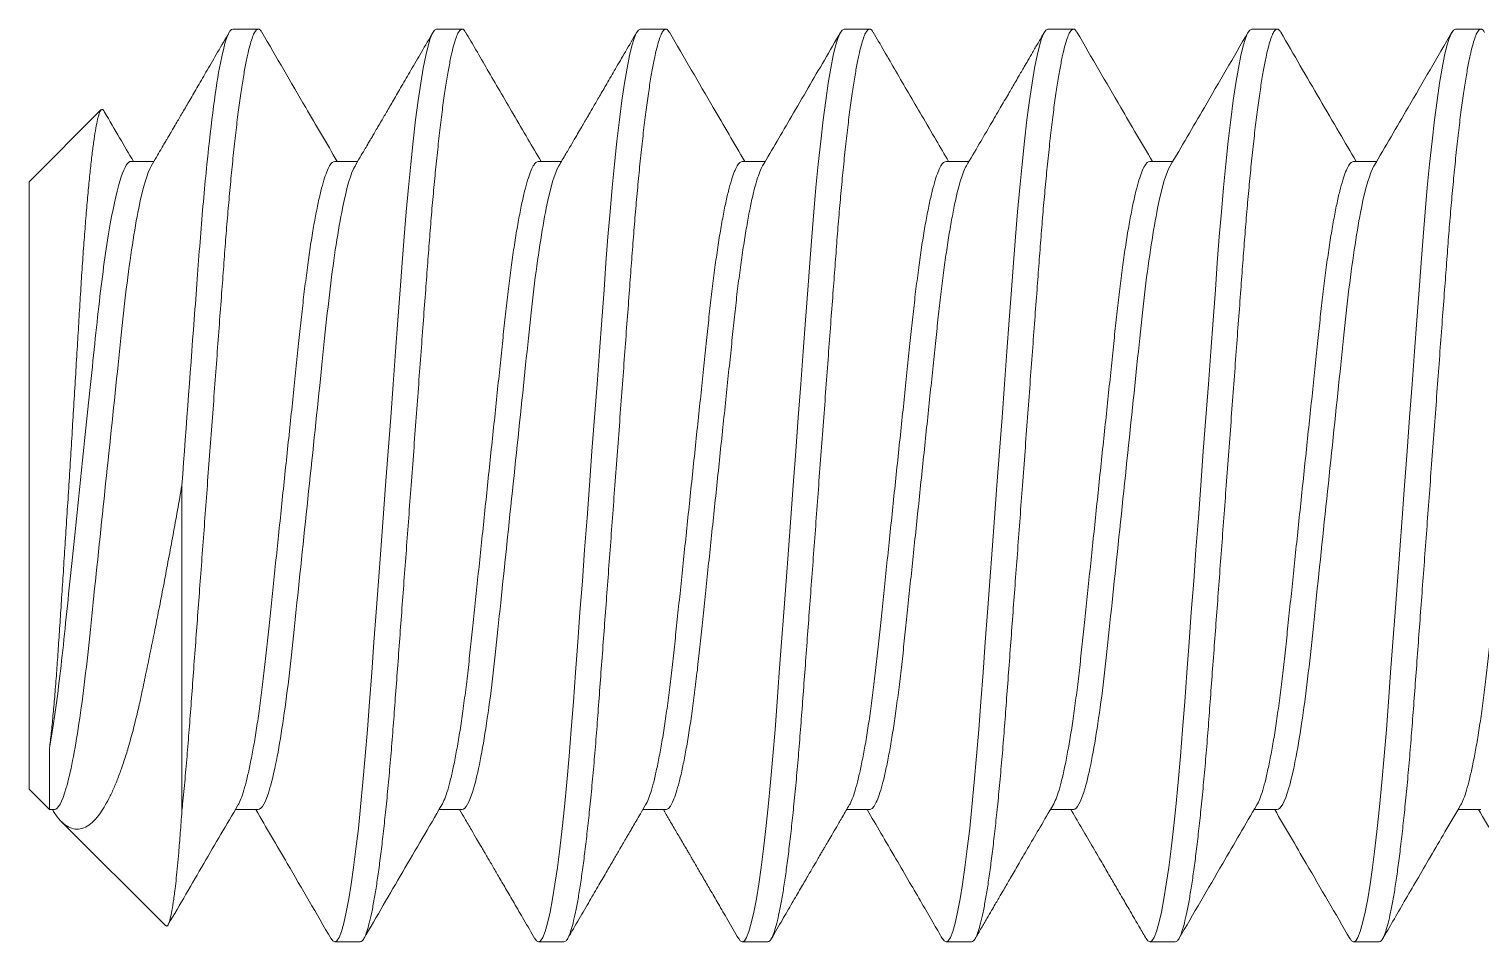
# Model space of a CAD drawing. Header units: inches. Extents: x 1.3 to 19.8, y 1.7 to 13.
# Drawn here: x 13.9335 to 14.1117, y 4.4054 to 4.5174 of the extents above; entities that cross this region are included whole.
import ezdxf

# ---------------------------------------------------------------- set-up
doc = ezdxf.new("R2010")
doc.units = ezdxf.units.IN
doc.header["$MEASUREMENT"] = 0
doc.linetypes.add('SLD-Solid', pattern=[0])
doc.layers.add('Fastener', color=134, linetype='Continuous')

msp = doc.modelspace()

# ---------------------------------------------------------------- linework, layer by layer
at = {"layer": 'Fastener', "linetype": 'SLD-Solid', "lineweight": 15}
for p, q in [((13.95854, 4.51738), (13.96166, 4.51738)), ((13.98354, 4.51738), (13.98666, 4.51738)), ((14.00854, 4.51738), (14.01166, 4.51738)), ((14.03354, 4.51738), (14.03666, 4.51738)), ((14.05854, 4.51738), (14.06166, 4.51738)), ((14.08354, 4.51738), (14.08666, 4.51738)), ((14.10854, 4.51738), (14.11166, 4.51738)), ((13.93354, 4.49863), (13.94236, 4.50745)), ((13.94604, 4.50114), (13.94886, 4.50114)), ((13.97104, 4.50114), (13.97386, 4.50114)), ((13.99604, 4.50114), (13.99886, 4.50114)), ((14.02104, 4.50114), (14.02386, 4.50114)), ((14.04604, 4.50114), (14.04886, 4.50114)), ((14.07104, 4.50114), (14.07386, 4.50114)), ((14.09604, 4.50114), (14.09886, 4.50114)), ((13.93354, 4.49863), (13.93354, 4.42413)), ((13.95229, 4.42142), (13.95229, 4.46138)), ((13.93605, 4.42161), (13.93605, 4.42917)), ((13.93605, 4.42161), (13.93354, 4.42413)), ((13.93666, 4.42161), (13.93605, 4.42161)), ((13.96166, 4.42161), (13.95885, 4.42161)), ((13.98666, 4.42161), (13.98385, 4.42161)), ((14.01166, 4.42161), (14.00884, 4.42161)), ((14.03666, 4.42161), (14.03384, 4.42161)), ((14.06166, 4.42161), (14.05885, 4.42161)), ((14.08666, 4.42161), (14.08385, 4.42161)), ((14.11166, 4.42161), (14.10885, 4.42161)), ((13.95029, 4.40738), (13.93749, 4.42017)), ((13.97416, 4.40538), (13.97104, 4.40538)), ((13.99916, 4.40538), (13.99604, 4.40538)), ((14.02416, 4.40538), (14.02104, 4.40538)), ((14.04916, 4.40538), (14.04604, 4.40538)), ((14.07416, 4.40538), (14.07104, 4.40538)), ((14.09916, 4.40538), (14.09604, 4.40538))]:
    msp.add_line(p, q, dxfattribs=at)
at = {"layer": 'Fastener', "linetype": 'SLD-Solid', "lineweight": 15, "flags": 128}
for points in [[(13.9706, 4.40579), (13.9708, 4.4055), (13.97104, 4.40538), (13.9713, 4.40551), (13.97157, 4.40594), (13.97186, 4.40667), (13.97215, 4.4077), (13.97246, 4.40903), (13.97277, 4.41066), (13.97306, 4.41246), (13.97336, 4.41451), (13.97365, 4.41679), (13.97394, 4.41928), (13.97422, 4.42196), (13.97451, 4.42498), (13.97479, 4.42815), (13.97506, 4.43145), (13.97532, 4.43485), (13.97558, 4.43842), (13.97586, 4.44217), (13.97613, 4.44584), (13.97642, 4.44962), (13.9767, 4.45349), (13.977, 4.45742), (13.97729, 4.46138), (13.9776, 4.46557), (13.97791, 4.46973), (13.97822, 4.47382), (13.97851, 4.47781), (13.9788, 4.48167), (13.97908, 4.48537), (13.97932, 4.48869), (13.97956, 4.49187), (13.97982, 4.49497), (13.98008, 4.49795), (13.98036, 4.50079), (13.98066, 4.50363), (13.98097, 4.50625), (13.98128, 4.50863), (13.98159, 4.51075), (13.9819, 4.51259), (13.98221, 4.51413), (13.98249, 4.51532), (13.98277, 4.51623), (13.98304, 4.51687), (13.9833, 4.51725), (13.98354, 4.51738), (13.98354, 4.51738)], [(13.9956, 4.40579), (13.9958, 4.4055), (13.99604, 4.40538), (13.9963, 4.40551), (13.99657, 4.40594), (13.99686, 4.40667), (13.99715, 4.4077), (13.99746, 4.40903), (13.99777, 4.41066), (13.99806, 4.41246), (13.99836, 4.41451), (13.99865, 4.41679), (13.99894, 4.41928), (13.99922, 4.42196), (13.99951, 4.42498), (13.99979, 4.42815), (14.00006, 4.43145), (14.00032, 4.43485), (14.00058, 4.43842), (14.00086, 4.44217), (14.00113, 4.44584), (14.00142, 4.44962), (14.0017, 4.45349), (14.002, 4.45742), (14.00229, 4.46138), (14.0026, 4.46557), (14.00291, 4.46973), (14.00322, 4.47382), (14.00351, 4.47781), (14.0038, 4.48167), (14.00408, 4.48537), (14.00432, 4.48869), (14.00456, 4.49187), (14.00482, 4.49497), (14.00508, 4.49795), (14.00536, 4.50079), (14.00566, 4.50363), (14.00597, 4.50625), (14.00628, 4.50863), (14.00659, 4.51075), (14.0069, 4.51259), (14.00721, 4.51413), (14.00749, 4.51532), (14.00777, 4.51623), (14.00804, 4.51687), (14.0083, 4.51725), (14.00854, 4.51738), (14.00854, 4.51738)], [(14.0206, 4.40579), (14.0208, 4.4055), (14.02104, 4.40538), (14.0213, 4.40551), (14.02157, 4.40594), (14.02186, 4.40667), (14.02215, 4.4077), (14.02246, 4.40903), (14.02277, 4.41066), (14.02306, 4.41246), (14.02336, 4.41451), (14.02365, 4.41679), (14.02394, 4.41928), (14.02422, 4.42196), (14.02451, 4.42498), (14.02479, 4.42815), (14.02506, 4.43145), (14.02532, 4.43485), (14.02558, 4.43842), (14.02586, 4.44217), (14.02613, 4.44584), (14.02642, 4.44962), (14.0267, 4.45349), (14.027, 4.45742), (14.02729, 4.46138), (14.0276, 4.46557), (14.02791, 4.46973), (14.02822, 4.47382), (14.02851, 4.47781), (14.0288, 4.48167), (14.02908, 4.48537), (14.02932, 4.48869), (14.02956, 4.49187), (14.02982, 4.49497), (14.03008, 4.49795), (14.03036, 4.50079), (14.03066, 4.50363), (14.03097, 4.50625), (14.03128, 4.50863), (14.03159, 4.51075), (14.0319, 4.51259), (14.03221, 4.51413), (14.03249, 4.51532), (14.03277, 4.51623), (14.03304, 4.51687), (14.0333, 4.51725), (14.03354, 4.51738), (14.03354, 4.51738)], [(14.0456, 4.40579), (14.0458, 4.4055), (14.04604, 4.40538), (14.0463, 4.40551), (14.04657, 4.40594), (14.04686, 4.40667), (14.04715, 4.4077), (14.04746, 4.40903), (14.04777, 4.41066), (14.04806, 4.41246), (14.04836, 4.41451), (14.04865, 4.41679), (14.04894, 4.41928), (14.04922, 4.42196), (14.04951, 4.42498), (14.04979, 4.42815), (14.05006, 4.43145), (14.05032, 4.43485), (14.05058, 4.43842), (14.05086, 4.44217), (14.05113, 4.44584), (14.05142, 4.44962), (14.0517, 4.45349), (14.052, 4.45742), (14.05229, 4.46138), (14.0526, 4.46557), (14.05291, 4.46973), (14.05322, 4.47382), (14.05351, 4.47781), (14.0538, 4.48167), (14.05408, 4.48537), (14.05432, 4.48869), (14.05456, 4.49187), (14.05482, 4.49497), (14.05508, 4.49795), (14.05536, 4.50079), (14.05566, 4.50363), (14.05597, 4.50625), (14.05628, 4.50863), (14.05659, 4.51075), (14.0569, 4.51259), (14.05721, 4.51413), (14.05749, 4.51532), (14.05777, 4.51623), (14.05804, 4.51687), (14.0583, 4.51725), (14.05854, 4.51738), (14.05854, 4.51738)], [(14.0706, 4.40579), (14.0708, 4.4055), (14.07104, 4.40538), (14.0713, 4.40551), (14.07157, 4.40594), (14.07186, 4.40667), (14.07215, 4.4077), (14.07246, 4.40903), (14.07277, 4.41066), (14.07306, 4.41246), (14.07336, 4.41451), (14.07365, 4.41679), (14.07394, 4.41928), (14.07422, 4.42196), (14.07451, 4.42498), (14.07479, 4.42815), (14.07506, 4.43145), (14.07532, 4.43485), (14.07558, 4.43842), (14.07586, 4.44217), (14.07613, 4.44584), (14.07642, 4.44962), (14.0767, 4.45349), (14.077, 4.45742), (14.07729, 4.46138), (14.0776, 4.46557), (14.07791, 4.46973), (14.07822, 4.47382), (14.07851, 4.47781), (14.0788, 4.48167), (14.07908, 4.48537), (14.07932, 4.48869), (14.07956, 4.49187), (14.07982, 4.49497), (14.08008, 4.49795), (14.08036, 4.50079), (14.08066, 4.50363), (14.08097, 4.50625), (14.08128, 4.50863), (14.08159, 4.51075), (14.0819, 4.51259), (14.08221, 4.51413), (14.08249, 4.51532), (14.08277, 4.51623), (14.08304, 4.51687), (14.0833, 4.51725), (14.08354, 4.51738), (14.08354, 4.51738)], [(14.0956, 4.40579), (14.0958, 4.4055), (14.09604, 4.40538), (14.0963, 4.40551), (14.09657, 4.40594), (14.09686, 4.40667), (14.09715, 4.4077), (14.09746, 4.40903), (14.09777, 4.41066), (14.09806, 4.41246), (14.09836, 4.41451), (14.09865, 4.41679), (14.09894, 4.41928), (14.09922, 4.42196), (14.09951, 4.42498), (14.09979, 4.42815), (14.10006, 4.43145), (14.10032, 4.43485), (14.10058, 4.43842), (14.10086, 4.44217), (14.10113, 4.44584), (14.10142, 4.44962), (14.1017, 4.45349), (14.102, 4.45742), (14.10229, 4.46138), (14.1026, 4.46557), (14.10291, 4.46973), (14.10322, 4.47382), (14.10351, 4.47781), (14.1038, 4.48167), (14.10408, 4.48537), (14.10432, 4.48869), (14.10456, 4.49187), (14.10482, 4.49497), (14.10508, 4.49795), (14.10536, 4.50079), (14.10566, 4.50363), (14.10597, 4.50625), (14.10628, 4.50863), (14.10659, 4.51075), (14.1069, 4.51259), (14.10721, 4.51413), (14.10749, 4.51532), (14.10777, 4.51623), (14.10804, 4.51687), (14.1083, 4.51725), (14.10854, 4.51738), (14.10854, 4.51738)]]:
    msp.add_lwpolyline(points, dxfattribs=at)
at = {"layer": 'Fastener', "linetype": 'SLD-Solid', "lineweight": 15}
for points, knots in [([(13.95229, 4.42142), (13.95231, 4.4216), (13.95243, 4.42274), (13.95264, 4.42493), (13.95292, 4.42811), (13.95319, 4.43141), (13.95344, 4.43484), (13.95371, 4.43842), (13.95398, 4.4421), (13.95426, 4.44584), (13.95454, 4.44962), (13.95483, 4.45349), (13.95512, 4.45742), (13.95542, 4.46146), (13.95573, 4.46557), (13.95604, 4.46973), (13.95634, 4.47382), (13.95664, 4.47781), (13.95692, 4.48167), (13.9572, 4.4853), (13.95745, 4.48871), (13.95769, 4.49191), (13.95794, 4.49501), (13.95821, 4.49799), (13.95849, 4.50089), (13.95879, 4.50367), (13.95909, 4.50629), (13.9594, 4.50867), (13.95972, 4.51079), (13.96003, 4.51263), (13.96033, 4.51415), (13.96062, 4.51536), (13.9609, 4.51627), (13.96116, 4.51691), (13.96142, 4.51729), (13.96167, 4.51741), (13.96189, 4.51732), (13.96204, 4.51706), (13.9621, 4.51696)], [0, 0, 0, 0, 0.005512, 0.035036, 0.06419, 0.092905, 0.121218, 0.149866, 0.178961, 0.206744, 0.234803, 0.263073, 0.291486, 0.31997, 0.350178, 0.380301, 0.410254, 0.439956, 0.46933, 0.498304, 0.525197, 0.551921, 0.579059, 0.606581, 0.634427, 0.664247, 0.694283, 0.724452, 0.754671, 0.784853, 0.814914, 0.84307, 0.870978, 0.898573, 0.925798, 0.952597, 0.981033, 1, 1, 1, 1]), ([(13.95229, 4.46138), (13.95285, 4.46888), (13.9534, 4.47636), (13.95415, 4.48634), (13.95437, 4.48941), (13.95484, 4.49533), (13.9551, 4.49817), (13.95589, 4.50603), (13.95646, 4.51034), (13.95756, 4.51601), (13.95809, 4.51738), (13.95854, 4.51738)], [0, 0, 0, 0, 0.25, 0.25, 0.375, 0.375, 0.5, 0.5, 0.75, 0.75, 1, 1, 1, 1]), ([(13.97416, 4.40538), (13.97425, 4.4054), (13.97442, 4.40546), (13.9747, 4.4059), (13.97498, 4.40662), (13.97528, 4.40765), (13.97558, 4.40898), (13.97589, 4.41058), (13.97619, 4.41242), (13.97648, 4.41447), (13.97677, 4.41675), (13.97706, 4.41924), (13.97735, 4.42197), (13.97764, 4.42493), (13.97792, 4.42811), (13.97819, 4.43141), (13.97844, 4.43484), (13.97871, 4.43842), (13.97898, 4.4421), (13.97926, 4.44584), (13.97954, 4.44962), (13.97983, 4.45349), (13.98012, 4.45742), (13.98042, 4.46146), (13.98073, 4.46557), (13.98104, 4.46973), (13.98134, 4.47382), (13.98164, 4.47781), (13.98192, 4.48167), (13.9822, 4.4853), (13.98245, 4.48871), (13.98269, 4.49191), (13.98294, 4.49501), (13.98321, 4.49799), (13.98349, 4.50089), (13.98379, 4.50367), (13.98409, 4.50629), (13.9844, 4.50867), (13.98472, 4.51079), (13.98503, 4.51263), (13.98533, 4.51415), (13.98562, 4.51536), (13.9859, 4.51627), (13.98616, 4.51691), (13.98642, 4.51729), (13.98667, 4.51741), (13.98689, 4.51732), (13.98704, 4.51706), (13.9871, 4.51696)], [0, 0, 0, 0, 0.021665, 0.043691, 0.06603, 0.088627, 0.111423, 0.134358, 0.156052, 0.177758, 0.199421, 0.220986, 0.242402, 0.264895, 0.287106, 0.308983, 0.330554, 0.352379, 0.374546, 0.395712, 0.41709, 0.438628, 0.460274, 0.481975, 0.50499, 0.527939, 0.550759, 0.573388, 0.595767, 0.617841, 0.63833, 0.65869, 0.679366, 0.700333, 0.721549, 0.744267, 0.76715, 0.790135, 0.813158, 0.836153, 0.859054, 0.880506, 0.901768, 0.922792, 0.943533, 0.96395, 0.985615, 1, 1, 1, 1]), ([(13.99916, 4.40538), (13.99925, 4.4054), (13.99942, 4.40546), (13.9997, 4.4059), (13.99998, 4.40662), (14.00028, 4.40765), (14.00058, 4.40898), (14.00089, 4.41058), (14.00119, 4.41242), (14.00148, 4.41447), (14.00177, 4.41675), (14.00206, 4.41924), (14.00235, 4.42197), (14.00264, 4.42493), (14.00292, 4.42811), (14.00319, 4.43141), (14.00344, 4.43484), (14.00371, 4.43842), (14.00398, 4.4421), (14.00426, 4.44584), (14.00454, 4.44962), (14.00483, 4.45349), (14.00512, 4.45742), (14.00542, 4.46146), (14.00573, 4.46557), (14.00604, 4.46973), (14.00634, 4.47382), (14.00664, 4.47781), (14.00692, 4.48167), (14.0072, 4.4853), (14.00745, 4.48871), (14.00769, 4.49191), (14.00794, 4.49501), (14.00821, 4.49799), (14.00849, 4.50089), (14.00879, 4.50367), (14.00909, 4.50629), (14.0094, 4.50867), (14.00972, 4.51079), (14.01003, 4.51263), (14.01033, 4.51415), (14.01062, 4.51536), (14.0109, 4.51627), (14.01116, 4.51691), (14.01142, 4.51729), (14.01167, 4.51741), (14.01189, 4.51732), (14.01204, 4.51706), (14.0121, 4.51696)], [0, 0, 0, 0, 0.021664, 0.04369, 0.066027, 0.088623, 0.111419, 0.134353, 0.156046, 0.177751, 0.199413, 0.220977, 0.242392, 0.264884, 0.287094, 0.308971, 0.330541, 0.352365, 0.374531, 0.395697, 0.417073, 0.43861, 0.460256, 0.481956, 0.50497, 0.527919, 0.550738, 0.573366, 0.595744, 0.617817, 0.638305, 0.658664, 0.679339, 0.700306, 0.72152, 0.744238, 0.76712, 0.790104, 0.813126, 0.83612, 0.859021, 0.880472, 0.901733, 0.922756, 0.943496, 0.963912, 0.985576, 1, 1, 1, 1]), ([(14.02416, 4.40538), (14.02425, 4.4054), (14.02442, 4.40546), (14.0247, 4.4059), (14.02498, 4.40662), (14.02528, 4.40765), (14.02558, 4.40898), (14.02589, 4.41058), (14.02619, 4.41242), (14.02648, 4.41447), (14.02677, 4.41675), (14.02706, 4.41924), (14.02735, 4.42197), (14.02764, 4.42493), (14.02792, 4.42811), (14.02819, 4.43141), (14.02844, 4.43484), (14.02871, 4.43842), (14.02898, 4.4421), (14.02926, 4.44584), (14.02954, 4.44962), (14.02983, 4.45349), (14.03012, 4.45742), (14.03042, 4.46146), (14.03073, 4.46557), (14.03104, 4.46973), (14.03134, 4.47382), (14.03164, 4.47781), (14.03192, 4.48167), (14.0322, 4.4853), (14.03245, 4.48871), (14.03269, 4.49191), (14.03294, 4.49501), (14.03321, 4.49799), (14.03349, 4.50089), (14.03379, 4.50367), (14.03409, 4.50629), (14.0344, 4.50867), (14.03472, 4.51079), (14.03503, 4.51263), (14.03533, 4.51415), (14.03562, 4.51536), (14.0359, 4.51627), (14.03616, 4.51691), (14.03642, 4.51729), (14.03667, 4.51741), (14.03689, 4.51732), (14.03704, 4.51706), (14.0371, 4.51695)], [0, 0, 0, 0, 0.021663, 0.043687, 0.066023, 0.088618, 0.111412, 0.134344, 0.156036, 0.17774, 0.1994, 0.220963, 0.242377, 0.264867, 0.287076, 0.308951, 0.33052, 0.352343, 0.374507, 0.395672, 0.417047, 0.438583, 0.460227, 0.481926, 0.504938, 0.527885, 0.550703, 0.57333, 0.595706, 0.617778, 0.638265, 0.658623, 0.679296, 0.700262, 0.721475, 0.744191, 0.767072, 0.790055, 0.813075, 0.836067, 0.858967, 0.880416, 0.901676, 0.922697, 0.943436, 0.963851, 0.985514, 1, 1, 1, 1]), ([(14.04916, 4.40538), (14.04925, 4.4054), (14.04942, 4.40546), (14.0497, 4.4059), (14.04998, 4.40662), (14.05028, 4.40765), (14.05058, 4.40898), (14.05089, 4.41058), (14.05119, 4.41242), (14.05148, 4.41447), (14.05177, 4.41675), (14.05206, 4.41924), (14.05235, 4.42197), (14.05264, 4.42493), (14.05292, 4.42811), (14.05319, 4.43141), (14.05344, 4.43484), (14.05371, 4.43842), (14.05398, 4.4421), (14.05426, 4.44584), (14.05454, 4.44962), (14.05483, 4.45349), (14.05512, 4.45742), (14.05542, 4.46146), (14.05573, 4.46557), (14.05604, 4.46973), (14.05634, 4.47382), (14.05664, 4.47781), (14.05692, 4.48167), (14.0572, 4.4853), (14.05745, 4.48871), (14.05769, 4.49191), (14.05794, 4.49501), (14.05821, 4.49799), (14.05849, 4.50089), (14.05879, 4.50367), (14.05909, 4.50629), (14.0594, 4.50867), (14.05972, 4.51079), (14.06003, 4.51263), (14.06033, 4.51415), (14.06062, 4.51536), (14.0609, 4.51627), (14.06116, 4.51691), (14.06142, 4.51729), (14.06167, 4.51741), (14.06189, 4.51732), (14.06204, 4.51706), (14.0621, 4.51695)], [0, 0, 0, 0, 0.0216622, 0.0436858, 0.0660217, 0.0886155, 0.1114092, 0.1343411, 0.1560326, 0.1777356, 0.1993956, 0.2209583, 0.2423712, 0.2648613, 0.2870698, 0.3089442, 0.3305122, 0.3523351, 0.3744988, 0.3956628, 0.4170373, 0.4385726, 0.4602164, 0.4819148, 0.5049266, 0.5278731, 0.5506904, 0.5733164, 0.5956925, 0.6177639, 0.6382504, 0.6586077, 0.6792808, 0.7002456, 0.7214582, 0.7441736, 0.767054, 0.7900364, 0.8130562, 0.8360479, 0.8589468, 0.8803957, 0.9016549, 0.9226761, 0.9434146, 0.9638292, 0.9854913, 1, 1, 1, 1]), ([(14.07416, 4.40538), (14.07425, 4.4054), (14.07442, 4.40546), (14.0747, 4.4059), (14.07498, 4.40662), (14.07528, 4.40765), (14.07558, 4.40898), (14.07589, 4.41058), (14.07619, 4.41242), (14.07648, 4.41447), (14.07677, 4.41675), (14.07706, 4.41924), (14.07735, 4.42197), (14.07764, 4.42493), (14.07792, 4.42811), (14.07819, 4.43141), (14.07844, 4.43484), (14.07871, 4.43842), (14.07898, 4.4421), (14.07926, 4.44584), (14.07954, 4.44962), (14.07983, 4.45349), (14.08012, 4.45742), (14.08042, 4.46146), (14.08073, 4.46557), (14.08104, 4.46973), (14.08134, 4.47382), (14.08164, 4.47781), (14.08192, 4.48167), (14.0822, 4.4853), (14.08245, 4.48871), (14.08269, 4.49191), (14.08294, 4.49501), (14.08321, 4.49799), (14.08349, 4.50089), (14.08379, 4.50367), (14.08409, 4.50629), (14.0844, 4.50867), (14.08472, 4.51079), (14.08503, 4.51263), (14.08533, 4.51415), (14.08562, 4.51536), (14.0859, 4.51627), (14.08616, 4.51691), (14.08642, 4.51729), (14.08667, 4.51741), (14.08689, 4.51732), (14.08704, 4.51706), (14.0871, 4.51696)], [0, 0, 0, 0, 0.021672, 0.043705, 0.066051, 0.088655, 0.111459, 0.134401, 0.156102, 0.177815, 0.199485, 0.221057, 0.24248, 0.26498, 0.287198, 0.309083, 0.33066, 0.352493, 0.374667, 0.39584, 0.417224, 0.438769, 0.460423, 0.482131, 0.505153, 0.52811, 0.550937, 0.573573, 0.595959, 0.618041, 0.638536, 0.658903, 0.679585, 0.700559, 0.721781, 0.744507, 0.767398, 0.79039, 0.81342, 0.836422, 0.859332, 0.88079, 0.902059, 0.923089, 0.943837, 0.964261, 0.985933, 1, 1, 1, 1]), ([(14.09916, 4.40538), (14.09925, 4.4054), (14.09942, 4.40546), (14.0997, 4.4059), (14.09998, 4.40662), (14.10028, 4.40765), (14.10058, 4.40898), (14.10089, 4.41058), (14.10119, 4.41242), (14.10148, 4.41447), (14.10177, 4.41675), (14.10206, 4.41924), (14.10235, 4.42197), (14.10264, 4.42493), (14.10292, 4.42811), (14.10319, 4.43141), (14.10344, 4.43484), (14.10371, 4.43842), (14.10398, 4.4421), (14.10426, 4.44584), (14.10454, 4.44962), (14.10483, 4.45349), (14.10512, 4.45742), (14.10542, 4.46146), (14.10573, 4.46557), (14.10604, 4.46973), (14.10634, 4.47382), (14.10664, 4.47781), (14.10692, 4.48167), (14.1072, 4.4853), (14.10745, 4.48871), (14.10769, 4.49191), (14.10794, 4.49501), (14.10821, 4.49799), (14.10849, 4.50089), (14.10879, 4.50367), (14.10909, 4.50629), (14.1094, 4.50867), (14.10972, 4.51079), (14.11003, 4.51263), (14.11033, 4.51415), (14.11062, 4.51536), (14.1109, 4.51627), (14.11116, 4.51691), (14.11142, 4.51729), (14.11167, 4.51741), (14.11189, 4.51732), (14.11204, 4.51706), (14.1121, 4.51695)], [0, 0, 0, 0, 0.021663, 0.043687, 0.066023, 0.088617, 0.111412, 0.134344, 0.156036, 0.177739, 0.1994, 0.220963, 0.242376, 0.264867, 0.287076, 0.308951, 0.330519, 0.352343, 0.374507, 0.395671, 0.417046, 0.438582, 0.460226, 0.481925, 0.504937, 0.527884, 0.550702, 0.573329, 0.595705, 0.617777, 0.638264, 0.658622, 0.679295, 0.700261, 0.721474, 0.74419, 0.76707, 0.790053, 0.813074, 0.836066, 0.858965, 0.880415, 0.901674, 0.922696, 0.943435, 0.96385, 0.985513, 1, 1, 1, 1]), ([(13.94853, 4.50057), (13.94874, 4.50094), (13.94913, 4.5016), (13.94965, 4.50249), (13.95005, 4.50318), (13.95035, 4.50369), (13.95061, 4.50413), (13.9509, 4.50462), (13.95126, 4.50524), (13.95177, 4.50611), (13.95244, 4.50726), (13.9533, 4.50873), (13.9543, 4.51045), (13.95544, 4.51241), (13.95672, 4.51462), (13.95763, 4.51617), (13.9581, 4.51699)], [0, 0, 0, 0, 0.066473, 0.120704, 0.162677, 0.192378, 0.214515, 0.24394, 0.281743, 0.327929, 0.40256, 0.492117, 0.596618, 0.716083, 0.850534, 1, 1, 1, 1]), ([(13.9621, 4.51699), (13.96389, 4.51391), (13.96697, 4.50862), (13.97006, 4.50334), (13.97135, 4.50114)], [0, 0, 0, 0, 0.582178, 1, 1, 1, 1]), ([(13.97353, 4.50057), (13.97374, 4.50094), (13.97413, 4.5016), (13.97465, 4.50249), (13.97505, 4.50317), (13.97535, 4.50369), (13.97561, 4.50413), (13.9759, 4.50462), (13.97626, 4.50524), (13.97677, 4.50611), (13.97744, 4.50726), (13.97829, 4.50873), (13.97929, 4.51044), (13.98044, 4.51241), (13.98172, 4.51461), (13.98263, 4.51617), (13.9831, 4.51699)], [0, 0, 0, 0, 0.066419, 0.120613, 0.162564, 0.192262, 0.214408, 0.243843, 0.281656, 0.327852, 0.402497, 0.492069, 0.596584, 0.716061, 0.850524, 1, 1, 1, 1]), ([(13.9871, 4.51699), (13.98752, 4.51627), (13.98841, 4.51475), (13.9898, 4.51235), (13.99133, 4.50973), (13.99299, 4.50688), (13.99468, 4.50399), (13.99581, 4.50205), (13.99635, 4.50114)], [0, 0, 0, 0, 0.1364762, 0.287464, 0.4529202, 0.6327932, 0.8270283, 1, 1, 1, 1]), ([(13.99853, 4.50058), (13.99882, 4.50107), (13.99935, 4.50198), (14.00009, 4.50323), (14.00068, 4.50425), (14.00114, 4.50504), (14.00147, 4.5056), (14.00171, 4.50602), (14.00195, 4.50643), (14.00232, 4.50705), (14.00285, 4.50797), (14.00358, 4.50922), (14.00447, 4.51075), (14.00553, 4.51258), (14.00676, 4.51469), (14.00764, 4.51619), (14.0081, 4.51699)], [0, 0, 0, 0, 0.090507, 0.166868, 0.229061, 0.277066, 0.31087, 0.331055, 0.353774, 0.386293, 0.444906, 0.520961, 0.614476, 0.72547, 0.853968, 1, 1, 1, 1]), ([(14.0121, 4.51699), (14.01389, 4.51391), (14.01697, 4.50862), (14.02006, 4.50334), (14.02135, 4.50114)], [0, 0, 0, 0, 0.582332, 1, 1, 1, 1]), ([(14.02353, 4.50058), (14.02471, 4.5026), (14.02658, 4.50579), (14.02977, 4.51126), (14.03178, 4.51471), (14.0331, 4.51699)], [0, 0, 0, 0, 0.3697537, 0.5844772, 1, 1, 1, 1]), ([(14.0371, 4.51699), (14.03755, 4.51622), (14.03848, 4.51462), (14.03992, 4.51214), (14.04146, 4.50949), (14.04311, 4.50667), (14.04475, 4.50387), (14.04584, 4.502), (14.04635, 4.50114)], [0, 0, 0, 0, 0.145435, 0.301784, 0.469011, 0.647072, 0.835922, 1, 1, 1, 1]), ([(14.04853, 4.50058), (14.04906, 4.50148), (14.05005, 4.50317), (14.05144, 4.50555), (14.05263, 4.50759), (14.05362, 4.50929), (14.05437, 4.51057), (14.0549, 4.51148), (14.05528, 4.51214), (14.05567, 4.5128), (14.05612, 4.51359), (14.05669, 4.51456), (14.05736, 4.51571), (14.05784, 4.51654), (14.0581, 4.51699)], [0, 0, 0, 0, 0.16532, 0.310169, 0.434496, 0.538252, 0.621396, 0.668147, 0.704366, 0.741381, 0.789447, 0.848567, 0.918749, 1, 1, 1, 1]), ([(14.0621, 4.51699), (14.06389, 4.51391), (14.06697, 4.50863), (14.07005, 4.50335), (14.07135, 4.50114)], [0, 0, 0, 0, 0.581692, 1, 1, 1, 1]), ([(14.07353, 4.50058), (14.07493, 4.50297), (14.07813, 4.50844), (14.08131, 4.51391), (14.0831, 4.51699)], [0, 0, 0, 0, 0.437786, 1, 1, 1, 1]), ([(14.0871, 4.517), (14.0879, 4.51563), (14.08949, 4.51288), (14.09188, 4.50878), (14.09417, 4.50486), (14.09566, 4.50231), (14.09635, 4.50114)], [0, 0, 0, 0, 0.25937, 0.518365, 0.777009, 1, 1, 1, 1]), ([(14.09853, 4.50057), (14.09993, 4.50297), (14.10313, 4.50844), (14.10631, 4.51391), (14.1081, 4.51699)], [0, 0, 0, 0, 0.437735, 1, 1, 1, 1]), ([(13.93605, 4.42917), (13.93612, 4.42977), (13.93627, 4.43098), (13.93648, 4.4331), (13.93669, 4.43543), (13.93689, 4.43796), (13.93708, 4.44064), (13.93727, 4.44347), (13.93746, 4.44645), (13.93767, 4.44959), (13.93788, 4.45285), (13.9381, 4.45623), (13.93832, 4.4597), (13.93854, 4.46322), (13.93876, 4.46674), (13.93897, 4.47026), (13.93919, 4.47377), (13.93939, 4.47721), (13.93959, 4.48052), (13.93978, 4.48371), (13.93997, 4.4868), (13.94017, 4.48977), (13.94038, 4.49257), (13.94059, 4.4952), (13.94081, 4.49763), (13.94103, 4.49985), (13.94125, 4.50181), (13.94146, 4.50352), (13.94168, 4.50495), (13.94189, 4.50608), (13.9421, 4.50689), (13.94229, 4.5074), (13.94248, 4.50756), (13.94263, 4.50752), (13.94271, 4.50733), (13.94273, 4.50729)], [0, 0, 0, 0, 0.028588, 0.057177, 0.086596, 0.116014, 0.144597, 0.173183, 0.202523, 0.231862, 0.261804, 0.291745, 0.322524, 0.353303, 0.383796, 0.414288, 0.445666, 0.477044, 0.507536, 0.538029, 0.569354, 0.60068, 0.632185, 0.66369, 0.696057, 0.728425, 0.760822, 0.793219, 0.826557, 0.859895, 0.892292, 0.924689, 0.957999, 0.991312, 1, 1, 1, 1]), ([(13.94274, 4.5073), (13.94277, 4.50726), (13.9434, 4.50617), (13.9446, 4.50411), (13.94578, 4.5021), (13.94635, 4.50114)], [0, 0, 0, 0, 0.019031, 0.532053, 1, 1, 1, 1]), ([(13.93605, 4.42917), (13.9365, 4.43167), (13.93693, 4.4347), (13.93771, 4.44131), (13.93806, 4.44486), (13.93889, 4.45275), (13.93933, 4.45701), (13.94023, 4.46554), (13.94067, 4.46981), (13.9415, 4.47772), (13.94185, 4.48128), (13.94263, 4.4879), (13.94306, 4.49095), (13.94395, 4.49598), (13.94441, 4.49795), (13.94527, 4.50052), (13.94568, 4.50114), (13.94604, 4.50114)], [0, 0, 0, 0, 0.125, 0.125, 0.25, 0.25, 0.375, 0.375, 0.5, 0.5, 0.625, 0.625, 0.75, 0.75, 0.875, 0.875, 1, 1, 1, 1]), ([(13.93666, 4.42161), (13.93709, 4.42161), (13.93758, 4.42247), (13.93862, 4.42607), (13.93916, 4.42881), (13.93992, 4.43387), (13.94017, 4.43571), (13.94063, 4.43959), (13.94084, 4.44158), (13.94151, 4.448), (13.94202, 4.45286), (13.94307, 4.46287), (13.94361, 4.46799), (13.9446, 4.47744), (13.94501, 4.48165), (13.94594, 4.48934), (13.94647, 4.49278), (13.94752, 4.49799), (13.94805, 4.49976), (13.94853, 4.50057)], [0, 0, 0, 0, 0.125, 0.125, 0.25, 0.25, 0.3125, 0.3125, 0.375, 0.375, 0.5, 0.5, 0.625, 0.625, 0.75, 0.75, 0.875, 0.875, 1, 1, 1, 1]), ([(13.95917, 4.42218), (13.95918, 4.42218), (13.95929, 4.42234), (13.95954, 4.42292), (13.9599, 4.42395), (13.96026, 4.42531), (13.96063, 4.42695), (13.961, 4.42885), (13.96137, 4.43099), (13.96172, 4.43336), (13.96207, 4.43593), (13.9624, 4.43867), (13.96271, 4.44154), (13.96303, 4.44456), (13.96336, 4.44772), (13.9637, 4.45101), (13.96406, 4.4544), (13.96442, 4.45787), (13.96479, 4.4614), (13.96516, 4.46495), (13.96553, 4.46848), (13.9659, 4.47192), (13.96624, 4.47524), (13.96657, 4.47839), (13.96688, 4.48137), (13.96719, 4.48418), (13.96752, 4.48687), (13.96786, 4.48942), (13.96822, 4.49181), (13.96859, 4.49398), (13.96897, 4.4959), (13.96934, 4.49754), (13.96971, 4.49887), (13.97006, 4.4999), (13.97041, 4.50062), (13.97073, 4.50106), (13.97094, 4.50111), (13.97104, 4.50114)], [0, 0, 0, 0, 0.001158, 0.030715, 0.060627, 0.09078, 0.120511, 0.150239, 0.179845, 0.209214, 0.238761, 0.267841, 0.29636, 0.324907, 0.354012, 0.383048, 0.412426, 0.442037, 0.471766, 0.502035, 0.532179, 0.562077, 0.591614, 0.620683, 0.648684, 0.67672, 0.705295, 0.734319, 0.764224, 0.794373, 0.824643, 0.85491, 0.88505, 0.91441, 0.943421, 0.971982, 1, 1, 1, 1]), ([(13.96166, 4.42161), (13.96209, 4.42161), (13.96258, 4.42247), (13.96362, 4.42607), (13.96416, 4.42881), (13.96492, 4.43387), (13.96517, 4.43571), (13.96563, 4.43959), (13.96584, 4.44159), (13.96651, 4.448), (13.96702, 4.45286), (13.96807, 4.46287), (13.96861, 4.46799), (13.9696, 4.47744), (13.97001, 4.48165), (13.97094, 4.48934), (13.97147, 4.49278), (13.97252, 4.498), (13.97305, 4.49976), (13.97353, 4.50057)], [0, 0, 0, 0, 0.125, 0.125, 0.25, 0.25, 0.3125, 0.3125, 0.375, 0.375, 0.5, 0.5, 0.625, 0.625, 0.75, 0.75, 0.875, 0.875, 1, 1, 1, 1]), ([(13.98417, 4.42218), (13.98418, 4.42219), (13.98429, 4.42234), (13.98454, 4.42292), (13.9849, 4.42395), (13.98526, 4.42531), (13.98563, 4.42695), (13.986, 4.42885), (13.98637, 4.43099), (13.98672, 4.43336), (13.98707, 4.43593), (13.9874, 4.43867), (13.98771, 4.44154), (13.98803, 4.44456), (13.98836, 4.44772), (13.9887, 4.45101), (13.98906, 4.4544), (13.98942, 4.45787), (13.98979, 4.4614), (13.99016, 4.46495), (13.99053, 4.46848), (13.9909, 4.47192), (13.99124, 4.47524), (13.99157, 4.47839), (13.99188, 4.48137), (13.99219, 4.48418), (13.99252, 4.48687), (13.99286, 4.48942), (13.99322, 4.49181), (13.99359, 4.49398), (13.99397, 4.4959), (13.99434, 4.49754), (13.99471, 4.49887), (13.99506, 4.4999), (13.99541, 4.50062), (13.99573, 4.50106), (13.99594, 4.50111), (13.99604, 4.50114)], [0, 0, 0, 0, 0.0010932, 0.0306516, 0.0605661, 0.090721, 0.120454, 0.1501834, 0.1797912, 0.2091624, 0.238711, 0.2677936, 0.2963142, 0.3248633, 0.3539704, 0.3830075, 0.4123874, 0.4420007, 0.4717319, 0.5020026, 0.5321488, 0.562049, 0.5915876, 0.620658, 0.6486611, 0.676699, 0.7052763, 0.7343013, 0.7642087, 0.7943593, 0.8246314, 0.8549006, 0.8850423, 0.9144046, 0.9434175, 0.9719798, 1, 1, 1, 1]), ([(13.98666, 4.42161), (13.98709, 4.42161), (13.98758, 4.42247), (13.98862, 4.42607), (13.98916, 4.42881), (13.98992, 4.43387), (13.99017, 4.43571), (13.99063, 4.43959), (13.99084, 4.44159), (13.99151, 4.448), (13.99202, 4.45286), (13.99307, 4.46287), (13.99361, 4.468), (13.9946, 4.47745), (13.99501, 4.48165), (13.99594, 4.48934), (13.99647, 4.49278), (13.99752, 4.498), (13.99805, 4.49976), (13.99853, 4.50058)], [0, 0, 0, 0, 0.125, 0.125, 0.25, 0.25, 0.3125, 0.3125, 0.375, 0.375, 0.5, 0.5, 0.625, 0.625, 0.75, 0.75, 0.875, 0.875, 1, 1, 1, 1]), ([(14.00917, 4.42218), (14.00918, 4.42219), (14.00929, 4.42234), (14.00954, 4.42292), (14.0099, 4.42395), (14.01026, 4.42531), (14.01063, 4.42695), (14.011, 4.42885), (14.01137, 4.43099), (14.01172, 4.43336), (14.01207, 4.43593), (14.0124, 4.43867), (14.01271, 4.44154), (14.01303, 4.44456), (14.01336, 4.44772), (14.0137, 4.45101), (14.01406, 4.4544), (14.01442, 4.45787), (14.01479, 4.4614), (14.01516, 4.46495), (14.01553, 4.46848), (14.0159, 4.47192), (14.01624, 4.47524), (14.01657, 4.47839), (14.01688, 4.48137), (14.01719, 4.48418), (14.01752, 4.48687), (14.01786, 4.48942), (14.01822, 4.49181), (14.01859, 4.49398), (14.01897, 4.4959), (14.01934, 4.49754), (14.01971, 4.49887), (14.02006, 4.4999), (14.02041, 4.50062), (14.02073, 4.50106), (14.02094, 4.50111), (14.02104, 4.50114)], [0, 0, 0, 0, 0.0010345, 0.0305946, 0.0605109, 0.0906676, 0.1204024, 0.1501335, 0.1797431, 0.2091159, 0.2386663, 0.2677506, 0.2962729, 0.3248236, 0.3539325, 0.3829712, 0.4123529, 0.4419679, 0.4717009, 0.5019734, 0.5321213, 0.5620232, 0.5915637, 0.6206357, 0.6486404, 0.67668, 0.705259, 0.7342857, 0.7641948, 0.7943472, 0.8246211, 0.8548921, 0.8850356, 0.9143996, 0.9434142, 0.9719781, 1, 1, 1, 1]), ([(14.01166, 4.42161), (14.01177, 4.42164), (14.01198, 4.4217), (14.01231, 4.42215), (14.01266, 4.4229), (14.01302, 4.42395), (14.01339, 4.42531), (14.01376, 4.42695), (14.01413, 4.42885), (14.01449, 4.43099), (14.01485, 4.43336), (14.01519, 4.43593), (14.01553, 4.43867), (14.01584, 4.44154), (14.01615, 4.44456), (14.01648, 4.44772), (14.01683, 4.45101), (14.01718, 4.4544), (14.01755, 4.45787), (14.01792, 4.4614), (14.01829, 4.46495), (14.01866, 4.46848), (14.01902, 4.47192), (14.01937, 4.47524), (14.0197, 4.47839), (14.02001, 4.48137), (14.02031, 4.48418), (14.02064, 4.48687), (14.02099, 4.48942), (14.02135, 4.49181), (14.02172, 4.49398), (14.02209, 4.4959), (14.02246, 4.49754), (14.02283, 4.49888), (14.02319, 4.49988), (14.02342, 4.50043), (14.02353, 4.50058), (14.02353, 4.50058)], [0, 0, 0, 0, 0.028533, 0.057627, 0.087184, 0.117097, 0.14725, 0.176982, 0.20671, 0.236316, 0.265686, 0.295233, 0.324315, 0.352834, 0.381381, 0.410487, 0.439523, 0.468901, 0.498513, 0.528243, 0.558512, 0.588657, 0.618556, 0.648093, 0.677162, 0.705164, 0.7332, 0.761776, 0.7908, 0.820706, 0.850855, 0.881126, 0.911394, 0.941534, 0.970895, 0.999906, 1, 1, 1, 1]), ([(14.03417, 4.42218), (14.03418, 4.42219), (14.03429, 4.42234), (14.03454, 4.42292), (14.0349, 4.42395), (14.03526, 4.42531), (14.03563, 4.42695), (14.036, 4.42885), (14.03637, 4.43099), (14.03672, 4.43336), (14.03707, 4.43593), (14.0374, 4.43867), (14.03771, 4.44154), (14.03803, 4.44456), (14.03836, 4.44772), (14.0387, 4.45101), (14.03906, 4.4544), (14.03942, 4.45787), (14.03979, 4.4614), (14.04016, 4.46495), (14.04053, 4.46848), (14.0409, 4.47192), (14.04124, 4.47524), (14.04157, 4.47839), (14.04188, 4.48137), (14.04219, 4.48418), (14.04252, 4.48687), (14.04286, 4.48942), (14.04322, 4.49181), (14.04359, 4.49398), (14.04397, 4.4959), (14.04434, 4.49754), (14.04471, 4.49887), (14.04506, 4.4999), (14.04541, 4.50062), (14.04573, 4.50106), (14.04594, 4.50111), (14.04604, 4.50114)], [0, 0, 0, 0, 0.0010764, 0.0306353, 0.0605503, 0.0907057, 0.1204392, 0.1501691, 0.1797775, 0.2091491, 0.2386982, 0.2677813, 0.2963024, 0.3248519, 0.3539596, 0.3829971, 0.4123776, 0.4419913, 0.471723, 0.5019943, 0.532141, 0.5620416, 0.5915808, 0.6206516, 0.6486552, 0.6766935, 0.7052713, 0.7342969, 0.7642047, 0.7943558, 0.8246285, 0.8548982, 0.8850404, 0.9144031, 0.9434165, 0.9719793, 1, 1, 1, 1]), ([(14.03666, 4.42161), (14.03677, 4.42164), (14.03698, 4.4217), (14.03731, 4.42215), (14.03766, 4.4229), (14.03802, 4.42395), (14.03839, 4.42531), (14.03876, 4.42695), (14.03913, 4.42885), (14.03949, 4.43099), (14.03985, 4.43336), (14.04019, 4.43593), (14.04053, 4.43867), (14.04084, 4.44154), (14.04115, 4.44456), (14.04148, 4.44772), (14.04183, 4.45101), (14.04218, 4.4544), (14.04255, 4.45787), (14.04292, 4.4614), (14.04329, 4.46495), (14.04366, 4.46848), (14.04402, 4.47192), (14.04437, 4.47524), (14.0447, 4.47839), (14.04501, 4.48137), (14.04531, 4.48418), (14.04564, 4.48687), (14.04599, 4.48942), (14.04635, 4.49181), (14.04672, 4.49398), (14.04709, 4.4959), (14.04746, 4.49754), (14.04783, 4.49888), (14.04819, 4.49988), (14.04842, 4.50043), (14.04853, 4.50058), (14.04853, 4.50058)], [0, 0, 0, 0, 0.028534, 0.057627, 0.087185, 0.117098, 0.147252, 0.176984, 0.206712, 0.236319, 0.265689, 0.295236, 0.324318, 0.352837, 0.381385, 0.410491, 0.439527, 0.468906, 0.498518, 0.528248, 0.558518, 0.588663, 0.618562, 0.6481, 0.677169, 0.705171, 0.733208, 0.761784, 0.790808, 0.820714, 0.850864, 0.881135, 0.911403, 0.941543, 0.970905, 0.999916, 1, 1, 1, 1]), ([(14.05917, 4.42218), (14.05918, 4.42218), (14.05929, 4.42234), (14.05954, 4.42292), (14.0599, 4.42395), (14.06026, 4.42531), (14.06063, 4.42695), (14.061, 4.42885), (14.06137, 4.43099), (14.06172, 4.43336), (14.06207, 4.43593), (14.0624, 4.43867), (14.06271, 4.44154), (14.06303, 4.44456), (14.06336, 4.44772), (14.0637, 4.45101), (14.06406, 4.4544), (14.06442, 4.45787), (14.06479, 4.4614), (14.06516, 4.46495), (14.06553, 4.46848), (14.0659, 4.47192), (14.06624, 4.47524), (14.06657, 4.47839), (14.06688, 4.48137), (14.06719, 4.48418), (14.06752, 4.48687), (14.06786, 4.48942), (14.06822, 4.49181), (14.06859, 4.49398), (14.06897, 4.4959), (14.06934, 4.49754), (14.06971, 4.49887), (14.07006, 4.4999), (14.07041, 4.50062), (14.07073, 4.50106), (14.07094, 4.50111), (14.07104, 4.50114)], [0, 0, 0, 0, 0.00117, 0.030726, 0.060638, 0.090791, 0.120522, 0.150249, 0.179854, 0.209223, 0.238769, 0.26785, 0.296368, 0.324915, 0.35402, 0.383055, 0.412433, 0.442044, 0.471773, 0.502041, 0.532185, 0.562083, 0.591619, 0.620687, 0.648688, 0.676724, 0.705299, 0.734322, 0.764227, 0.794375, 0.824645, 0.854912, 0.885051, 0.914411, 0.943422, 0.971982, 1, 1, 1, 1]), ([(14.06166, 4.42161), (14.06209, 4.42161), (14.06258, 4.42247), (14.06362, 4.42607), (14.06416, 4.42881), (14.06492, 4.43387), (14.06517, 4.43571), (14.06563, 4.43959), (14.06584, 4.44159), (14.06651, 4.448), (14.06702, 4.45286), (14.06807, 4.46287), (14.06861, 4.468), (14.0696, 4.47745), (14.07001, 4.48165), (14.07094, 4.48934), (14.07147, 4.49278), (14.07252, 4.498), (14.07305, 4.49976), (14.07353, 4.50058)], [0, 0, 0, 0, 0.125, 0.125, 0.25, 0.25, 0.3125, 0.3125, 0.375, 0.375, 0.5, 0.5, 0.625, 0.625, 0.75, 0.75, 0.875, 0.875, 1, 1, 1, 1]), ([(14.08417, 4.42218), (14.08418, 4.42219), (14.08429, 4.42234), (14.08454, 4.42292), (14.0849, 4.42395), (14.08526, 4.42531), (14.08563, 4.42695), (14.086, 4.42885), (14.08637, 4.43099), (14.08672, 4.43336), (14.08707, 4.43593), (14.0874, 4.43867), (14.08771, 4.44154), (14.08803, 4.44456), (14.08836, 4.44772), (14.0887, 4.45101), (14.08906, 4.4544), (14.08942, 4.45787), (14.08979, 4.4614), (14.09016, 4.46495), (14.09053, 4.46848), (14.0909, 4.47192), (14.09124, 4.47524), (14.09157, 4.47839), (14.09188, 4.48137), (14.09219, 4.48418), (14.09252, 4.48687), (14.09286, 4.48942), (14.09322, 4.49181), (14.09359, 4.49398), (14.09397, 4.4959), (14.09434, 4.49754), (14.09471, 4.49887), (14.09506, 4.4999), (14.09541, 4.50062), (14.09573, 4.50106), (14.09594, 4.50111), (14.09604, 4.50114)], [0, 0, 0, 0, 0.0010897, 0.0306482, 0.0605629, 0.0907179, 0.120451, 0.1501805, 0.1797884, 0.2091597, 0.2387083, 0.2677911, 0.2963118, 0.3248609, 0.3539682, 0.3830053, 0.4123854, 0.4419987, 0.4717301, 0.5020009, 0.5321472, 0.5620474, 0.5915862, 0.6206567, 0.6486598, 0.6766978, 0.7052753, 0.7343004, 0.7642079, 0.7943585, 0.8246308, 0.8549001, 0.8850419, 0.9144043, 0.9434173, 0.9719797, 1, 1, 1, 1]), ([(14.08666, 4.42161), (14.08709, 4.42161), (14.08758, 4.42247), (14.08862, 4.42607), (14.08916, 4.42881), (14.08992, 4.43387), (14.09017, 4.43571), (14.09063, 4.43959), (14.09084, 4.44159), (14.09151, 4.448), (14.09202, 4.45286), (14.09307, 4.46287), (14.09361, 4.468), (14.0946, 4.47744), (14.09501, 4.48165), (14.09594, 4.48934), (14.09647, 4.49278), (14.09752, 4.498), (14.09805, 4.49976), (14.09853, 4.50058)], [0, 0, 0, 0, 0.125, 0.125, 0.25, 0.25, 0.3125, 0.3125, 0.375, 0.375, 0.5, 0.5, 0.625, 0.625, 0.75, 0.75, 0.875, 0.875, 1, 1, 1, 1]), ([(14.10917, 4.42218), (14.10918, 4.42219), (14.10929, 4.42234), (14.10954, 4.42292), (14.1099, 4.42395), (14.11026, 4.42531), (14.11063, 4.42695), (14.111, 4.42885), (14.11137, 4.43099), (14.11172, 4.43336), (14.11207, 4.43593), (14.1124, 4.43867), (14.11271, 4.44154), (14.11303, 4.44456), (14.11336, 4.44772), (14.1137, 4.45101), (14.11406, 4.4544), (14.11442, 4.45787), (14.11479, 4.4614), (14.11516, 4.46495), (14.11553, 4.46848), (14.1159, 4.47192), (14.11624, 4.47524), (14.11657, 4.47839), (14.11688, 4.48137), (14.11719, 4.48418), (14.11752, 4.48687), (14.11786, 4.48942), (14.11822, 4.49181), (14.11859, 4.49398), (14.11897, 4.4959), (14.11934, 4.49754), (14.11971, 4.49887), (14.12006, 4.4999), (14.12041, 4.50062), (14.12073, 4.50106), (14.12094, 4.50111), (14.12104, 4.50114)], [0, 0, 0, 0, 0.00103, 0.03059, 0.060507, 0.090663, 0.120398, 0.15013, 0.179739, 0.209112, 0.238663, 0.267747, 0.29627, 0.32482, 0.353929, 0.382968, 0.41235, 0.441965, 0.471698, 0.501971, 0.532119, 0.562021, 0.591562, 0.620634, 0.648639, 0.676678, 0.705258, 0.734284, 0.764194, 0.794346, 0.82462, 0.854891, 0.885035, 0.914399, 0.943414, 0.971978, 1, 1, 1, 1]), ([(13.95229, 4.46138), (13.95211, 4.46036), (13.95175, 4.45833), (13.95121, 4.45533), (13.95065, 4.45235), (13.9501, 4.4494), (13.94954, 4.4465), (13.94899, 4.4437), (13.94844, 4.44102), (13.94791, 4.43846), (13.94739, 4.43597), (13.94686, 4.43357), (13.9463, 4.43131), (13.94574, 4.4293), (13.94519, 4.42752), (13.94464, 4.42596), (13.94408, 4.42454), (13.9435, 4.42326), (13.9429, 4.42213), (13.94223, 4.42109), (13.94148, 4.42019), (13.94066, 4.41953), (13.93982, 4.4192), (13.93902, 4.41921), (13.93826, 4.41952), (13.93755, 4.42007), (13.93694, 4.42075), (13.93654, 4.42139), (13.9364, 4.42161)], [0, 0, 0, 0, 0.03729, 0.074609, 0.111899, 0.150273, 0.188677, 0.22705, 0.264341, 0.30166, 0.33895, 0.377504, 0.416102, 0.454655, 0.488693, 0.522762, 0.5568, 0.592048, 0.62733, 0.662578, 0.708998, 0.755419, 0.803189, 0.85096, 0.892415, 0.93387, 0.976466, 1, 1, 1, 1]), ([(13.95031, 4.4074), (13.95034, 4.40736), (13.95044, 4.40724), (13.95061, 4.40745), (13.95081, 4.40798), (13.95102, 4.4089), (13.95124, 4.41018), (13.95143, 4.41166), (13.95161, 4.4132), (13.95176, 4.41469), (13.95192, 4.41651), (13.9521, 4.41871), (13.95223, 4.42051), (13.95229, 4.42142)], [0, 0, 0, 0, 0.058346, 0.160845, 0.266057, 0.37127, 0.478347, 0.585425, 0.658853, 0.732341, 0.805769, 0.902611, 1, 1, 1, 1]), ([(13.95917, 4.42217), (13.95777, 4.41978), (13.95491, 4.41488), (13.95206, 4.40998), (13.9506, 4.40748)], [0, 0, 0, 0, 0.489333, 1, 1, 1, 1]), ([(13.9706, 4.40576), (13.96881, 4.40884), (13.96574, 4.41413), (13.96265, 4.41941), (13.96136, 4.42161)], [0, 0, 0, 0, 0.5823, 1, 1, 1, 1]), ([(13.98417, 4.42218), (13.98338, 4.42081), (13.98178, 4.41808), (13.97938, 4.41398), (13.97699, 4.40987), (13.9754, 4.40713), (13.9746, 4.40576)], [0, 0, 0, 0, 0.2495078, 0.4993264, 0.7494819, 1, 1, 1, 1]), ([(13.9956, 4.40576), (13.99515, 4.40654), (13.9943, 4.40801), (13.9931, 4.41007), (13.99206, 4.41186), (13.99117, 4.41337), (13.99045, 4.41461), (13.98991, 4.41554), (13.98952, 4.4162), (13.98922, 4.41672), (13.98887, 4.41731), (13.98839, 4.41813), (13.98775, 4.41923), (13.98706, 4.42042), (13.98657, 4.42125), (13.98636, 4.42161)], [0, 0, 0, 0, 0.147357, 0.277355, 0.390024, 0.485384, 0.563456, 0.624255, 0.661985, 0.688508, 0.723249, 0.773814, 0.843741, 0.930991, 1, 1, 1, 1]), ([(14.00917, 4.42218), (14.00896, 4.42181), (14.00858, 4.42115), (14.00805, 4.42026), (14.00765, 4.41957), (14.00735, 4.41906), (14.00709, 4.41862), (14.00681, 4.41813), (14.00644, 4.41751), (14.00594, 4.41664), (14.00527, 4.41549), (14.00441, 4.41402), (14.00341, 4.4123), (14.00227, 4.41034), (14.00098, 4.40813), (14.00008, 4.40658), (13.9996, 4.40576)], [0, 0, 0, 0, 0.066504, 0.120758, 0.162745, 0.192451, 0.214586, 0.244006, 0.281806, 0.327987, 0.402611, 0.492161, 0.596653, 0.716107, 0.850547, 1, 1, 1, 1]), ([(14.0206, 4.40577), (14.02015, 4.40653), (14.01932, 4.40797), (14.01814, 4.40999), (14.01713, 4.41172), (14.01629, 4.41318), (14.01561, 4.41435), (14.01512, 4.41518), (14.0148, 4.41573), (14.01457, 4.41612), (14.01432, 4.41656), (14.01398, 4.41713), (14.0135, 4.41796), (14.01284, 4.41908), (14.0121, 4.42035), (14.01159, 4.42123), (14.01136, 4.42161)], [0, 0, 0, 0, 0.1450857, 0.2723151, 0.3817143, 0.4733051, 0.547106, 0.6031313, 0.6308002, 0.6513159, 0.6774757, 0.7135303, 0.7594729, 0.8345728, 0.9265867, 1, 1, 1, 1]), ([(14.03417, 4.42218), (14.0339, 4.4217), (14.03338, 4.42081), (14.03266, 4.41958), (14.03206, 4.41855), (14.03157, 4.41772), (14.0312, 4.41709), (14.03092, 4.41661), (14.03065, 4.41615), (14.03029, 4.41552), (14.02975, 4.41461), (14.02903, 4.41337), (14.02815, 4.41186), (14.02711, 4.41007), (14.02591, 4.40801), (14.02506, 4.40654), (14.0246, 4.40577)], [0, 0, 0, 0, 0.0870931, 0.1620602, 0.2248811, 0.2755402, 0.314024, 0.3403221, 0.3640765, 0.3971712, 0.4558833, 0.5312761, 0.6233642, 0.7321653, 0.8577018, 1, 1, 1, 1]), ([(14.0456, 4.40576), (14.04521, 4.40644), (14.04437, 4.40788), (14.04303, 4.41019), (14.04152, 4.41278), (14.03984, 4.41566), (14.0381, 4.41864), (14.03692, 4.42065), (14.03636, 4.42161)], [0, 0, 0, 0, 0.127438, 0.273001, 0.436645, 0.618309, 0.817931, 1, 1, 1, 1]), ([(14.05917, 4.42217), (14.05864, 4.42127), (14.05765, 4.41958), (14.05626, 4.4172), (14.05507, 4.41516), (14.05408, 4.41346), (14.05334, 4.41218), (14.05281, 4.41127), (14.05243, 4.41061), (14.05204, 4.40995), (14.05158, 4.40916), (14.05102, 4.40819), (14.05034, 4.40704), (14.04986, 4.40621), (14.0496, 4.40576)], [0, 0, 0, 0, 0.165311, 0.310153, 0.434475, 0.53823, 0.621376, 0.66813, 0.704352, 0.741372, 0.789441, 0.848564, 0.918748, 1, 1, 1, 1]), ([(14.0706, 4.40576), (14.07033, 4.40624), (14.06982, 4.40711), (14.06911, 4.40832), (14.06853, 4.40932), (14.06803, 4.41018), (14.06754, 4.41103), (14.06691, 4.41211), (14.0661, 4.4135), (14.06508, 4.41525), (14.06388, 4.4173), (14.06262, 4.41945), (14.06176, 4.42092), (14.06136, 4.42161)], [0, 0, 0, 0, 0.089254, 0.16547, 0.228658, 0.278826, 0.327947, 0.390075, 0.481807, 0.592248, 0.721364, 0.86911, 1, 1, 1, 1]), ([(14.08417, 4.42218), (14.08277, 4.41978), (14.07958, 4.41431), (14.07639, 4.40884), (14.0746, 4.40576)], [0, 0, 0, 0, 0.4378096, 1, 1, 1, 1]), ([(14.0956, 4.40576), (14.09381, 4.40884), (14.09074, 4.41413), (14.08765, 4.41941), (14.08636, 4.42161)], [0, 0, 0, 0, 0.582067, 1, 1, 1, 1]), ([(14.10917, 4.42218), (14.10853, 4.42108), (14.10729, 4.41895), (14.10549, 4.41587), (14.10383, 4.41302), (14.1023, 4.4104), (14.10091, 4.408), (14.10002, 4.40648), (14.0996, 4.40576)], [0, 0, 0, 0, 0.201311, 0.388831, 0.562507, 0.722292, 0.868137, 1, 1, 1, 1]), ([(14.1206, 4.40576), (14.11881, 4.40884), (14.11574, 4.41413), (14.11265, 4.41941), (14.11136, 4.42161)], [0, 0, 0, 0, 0.582218, 1, 1, 1, 1])]:
    msp.add_open_spline(points, degree=3, knots=knots, dxfattribs=at)

doc.saveas('drawing.dxf')
